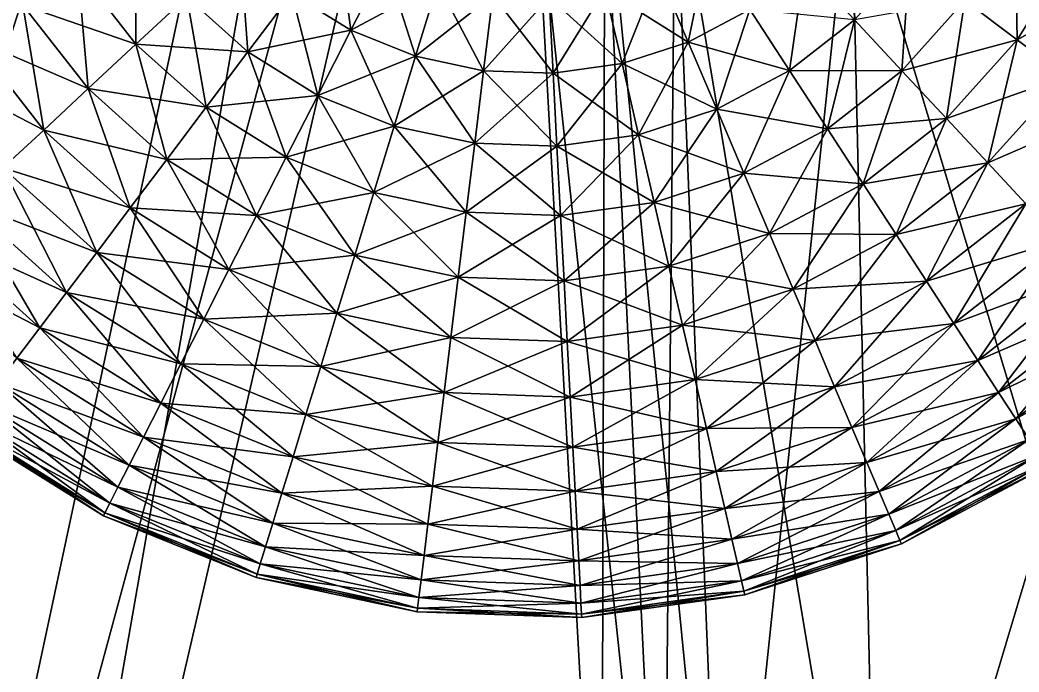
# Model space of a CAD drawing. Header units: metres. Extents: x -1.27 to 1.27, y -2.5 to 2.56.
# Drawn here: x 0.5373 to 0.8546, y 1.1831 to 1.3903 of the extents above; entities that cross this region are included whole.
import ezdxf

# ---------------------------------------------------------------- set-up
doc = ezdxf.new("R2010")
doc.units = ezdxf.units.M

msp = doc.modelspace()

# ---------------------------------------------------------------- linework, layer by layer
at = {"layer": 'Body'}
for points in [[(0.36002, 0.83984, 0.36002), (0.69082, 1.875, 0.29121), (0.46954, 0.83984, 0.19793)], [(0.36002, 0.83984, 0.36002), (0.52969, 1.875, 0.52969), (0.69082, 1.875, 0.29121)], [(0.46954, 0.83984, -0.19793), (0.69082, 1.875, -0.29121), (0.52969, 1.875, -0.52969)], [(0.50977, 0.83984, 0), (0.69082, 1.875, -0.29121), (0.46954, 0.83984, -0.19793)], [(0.46954, 0.83984, 0.19793), (0.75, 1.875, 0), (0.50977, 0.83984, 0)], [(0.46954, 0.83984, 0.19793), (0.69082, 1.875, 0.29121), (0.75, 1.875, 0)], [(0.50977, 0.83984, 0), (0.75, 1.875, 0), (0.69082, 1.875, -0.29121)]]:
    msp.add_3dface(points, dxfattribs=at)
at = {"layer": 'Side arm thing 1'}
for points in [[(0.72197, 1.0583, 0), (0.70075, 1.44277, 0), (0.72309, 1.44238, 0.14308)], [(0.74152, 1.05796, -0.12899), (0.70075, 1.44277, 0), (0.72197, 1.0583, 0)], [(0.74152, 1.05796, -0.12899), (0.72309, 1.44238, -0.14308), (0.70075, 1.44277, 0)], [(0.72197, 1.0583, 0), (0.72309, 1.44238, 0.14308), (0.74152, 1.05796, 0.12899)], [(0.74152, 1.05796, 0.12899), (0.72309, 1.44238, 0.14308), (0.74543, 1.44199, 0.24883)], [(0.76107, 1.05762, -0.22434), (0.72309, 1.44238, -0.14308), (0.74152, 1.05796, -0.12899)], [(0.76107, 1.05762, -0.22434), (0.74543, 1.44199, -0.24883), (0.72309, 1.44238, -0.14308)], [(0.74152, 1.05796, 0.12899), (0.74543, 1.44199, 0.24883), (0.76107, 1.05762, 0.22434)], [(0.76107, 1.05762, 0.22434), (0.74543, 1.44199, 0.24883), (0.80128, 1.44101, 0.34392)], [(0.80994, 1.05677, -0.31006), (0.74543, 1.44199, -0.24883), (0.76107, 1.05762, -0.22434)], [(0.80994, 1.05677, -0.31006), (0.80128, 1.44101, -0.34392), (0.74543, 1.44199, -0.24883)], [(0.76107, 1.05762, 0.22434), (0.80128, 1.44101, 0.34392), (0.80994, 1.05677, 0.31006)], [(0.80994, 1.05677, 0.31006), (0.80128, 1.44101, 0.34392), (0.92415, 1.43887, 0.455)], [(0.91745, 1.05489, -0.41021), (0.80128, 1.44101, -0.34392), (0.80994, 1.05677, -0.31006)], [(0.91745, 1.05489, -0.41021), (0.92415, 1.43887, -0.455), (0.80128, 1.44101, -0.34392)], [(0.80994, 1.05677, 0.31006), (0.92415, 1.43887, 0.455), (0.91745, 1.05489, 0.41021)]]:
    msp.add_3dface(points, dxfattribs=at)
at = {"layer": 'Socket thing 1'}
for points in [[(0.52209, 1.38446, -0.21213), (0.53827, 1.39497, -0.22981), (0.52249, 1.42465, -0.22981)], [(0.80126, 1.4237, 0.27189), (0.8023, 1.3903, 0.25981), (0.78647, 1.40727, 0.27189)], [(0.80126, 1.4237, 0.27189), (0.8198, 1.40973, 0.25981), (0.8023, 1.3903, 0.25981)], [(0.85332, 1.42188, 0.24575), (0.85401, 1.38395, 0.22981), (0.83742, 1.39644, 0.24575)], [(0.85332, 1.42188, 0.24575), (0.87182, 1.41245, 0.22981), (0.85401, 1.38395, 0.22981)], [(0.57415, 1.38265, -0.24575), (0.5742, 1.4183, -0.25981), (0.55569, 1.40628, -0.24575)], [(0.57415, 1.38265, -0.24575), (0.5903, 1.3977, -0.25981), (0.5742, 1.4183, -0.25981)], [(0.53827, 1.39497, 0.22981), (0.52209, 1.38446, 0.21213), (0.50473, 1.41711, 0.21213)], [(0.64244, 1.38703, -0.27189), (0.63825, 1.41806, -0.28191), (0.6237, 1.39874, -0.27189)], [(0.64244, 1.38703, -0.27189), (0.65342, 1.40858, -0.28191), (0.63825, 1.41806, -0.28191)], [(0.60973, 1.3802, -0.25981), (0.60728, 1.41353, -0.27189), (0.5903, 1.3977, -0.25981)], [(0.60973, 1.3802, -0.25981), (0.6237, 1.39874, -0.27189), (0.60728, 1.41353, -0.27189)], [(0.75588, 1.41395, 0.28191), (0.74954, 1.38329, 0.27189), (0.74009, 1.40555, 0.28191)], [(0.75588, 1.41395, 0.28191), (0.76905, 1.39367, 0.27189), (0.74954, 1.38329, 0.27189)], [(0.87182, 1.41245, -0.22981), (0.83742, 1.39644, -0.24575), (0.85401, 1.38395, -0.22981)], [(0.87182, 1.41245, 0.22981), (0.86942, 1.37234, 0.21213), (0.85401, 1.38395, 0.22981)], [(0.88901, 1.40369, -0.21213), (0.87182, 1.41245, -0.22981), (0.85401, 1.38395, -0.22981)], [(0.8198, 1.40973, 0.25981), (0.81735, 1.37415, 0.24575), (0.8023, 1.3903, 0.25981)], [(0.8198, 1.40973, 0.25981), (0.83742, 1.39644, 0.24575), (0.81735, 1.37415, 0.24575)], [(0.57415, 1.38265, 0.24575), (0.53827, 1.39497, 0.22981), (0.55569, 1.40628, 0.24575)], [(0.55897, 1.36849, -0.22981), (0.55569, 1.40628, -0.24575), (0.53827, 1.39497, -0.22981)], [(0.5903, 1.3977, 0.25981), (0.57415, 1.38265, 0.24575), (0.55569, 1.40628, 0.24575)], [(0.55897, 1.36849, -0.22981), (0.57415, 1.38265, -0.24575), (0.55569, 1.40628, -0.24575)], [(0.65342, 1.40858, 0.28191), (0.64244, 1.38703, 0.27189), (0.6237, 1.39874, 0.27189)], [(0.67, 1.40188, 0.28191), (0.64244, 1.38703, 0.27189), (0.65342, 1.40858, 0.28191)], [(0.66293, 1.37875, -0.27189), (0.65342, 1.40858, -0.28191), (0.64244, 1.38703, -0.27189)], [(0.66293, 1.37875, -0.27189), (0.67, 1.40188, -0.28191), (0.65342, 1.40858, -0.28191)], [(0.74009, 1.40555, 0.28191), (0.72852, 1.37646, 0.27189), (0.72308, 1.40002, 0.28191)], [(0.74954, 1.38329, -0.27189), (0.74009, 1.40555, -0.28191), (0.72308, 1.40002, -0.28191)], [(0.74009, 1.40555, 0.28191), (0.74954, 1.38329, 0.27189), (0.72852, 1.37646, 0.27189)], [(0.76905, 1.39367, -0.27189), (0.74009, 1.40555, -0.28191), (0.74954, 1.38329, -0.27189)], [(0.78647, 1.40727, 0.27189), (0.7817, 1.3742, 0.25981), (0.76905, 1.39367, 0.27189)], [(0.78647, 1.40727, 0.27189), (0.8023, 1.3903, 0.25981), (0.7817, 1.3742, 0.25981)], [(0.88901, 1.40369, -0.21213), (0.85401, 1.38395, -0.22981), (0.86942, 1.37234, -0.21213)], [(0.67, 1.40188, 0.28191), (0.66293, 1.37875, 0.27189), (0.64244, 1.38703, 0.27189)], [(0.6875, 1.39816, 0.28191), (0.66293, 1.37875, 0.27189), (0.67, 1.40188, 0.28191)], [(0.68455, 1.37416, -0.27189), (0.67, 1.40188, -0.28191), (0.66293, 1.37875, -0.27189)], [(0.68455, 1.37416, -0.27189), (0.6875, 1.39816, -0.28191), (0.67, 1.40188, -0.28191)], [(0.72308, 1.40002, 0.28191), (0.70664, 1.37339, 0.27189), (0.70537, 1.39753, 0.28191)], [(0.72852, 1.37646, -0.27189), (0.72308, 1.40002, -0.28191), (0.70537, 1.39753, -0.28191)], [(0.72308, 1.40002, 0.28191), (0.72852, 1.37646, 0.27189), (0.70664, 1.37339, 0.27189)], [(0.74954, 1.38329, -0.27189), (0.72308, 1.40002, -0.28191), (0.72852, 1.37646, -0.27189)], [(0.60973, 1.3802, 0.25981), (0.57415, 1.38265, 0.24575), (0.5903, 1.3977, 0.25981)], [(0.59644, 1.36258, -0.24575), (0.5903, 1.3977, -0.25981), (0.57415, 1.38265, -0.24575)], [(0.6237, 1.39874, 0.27189), (0.60973, 1.3802, 0.25981), (0.5903, 1.3977, 0.25981)], [(0.59644, 1.36258, -0.24575), (0.60973, 1.3802, -0.25981), (0.5903, 1.3977, -0.25981)], [(0.64244, 1.38703, 0.27189), (0.60973, 1.3802, 0.25981), (0.6237, 1.39874, 0.27189)], [(0.6319, 1.36635, -0.25981), (0.6237, 1.39874, -0.27189), (0.60973, 1.3802, -0.25981)], [(0.6319, 1.36635, -0.25981), (0.64244, 1.38703, -0.27189), (0.6237, 1.39874, -0.27189)], [(0.6875, 1.39816, 0.28191), (0.68455, 1.37416, 0.27189), (0.66293, 1.37875, 0.27189)], [(0.70537, 1.39753, 0.28191), (0.68455, 1.37416, 0.27189), (0.6875, 1.39816, 0.28191)], [(0.70664, 1.37339, -0.27189), (0.6875, 1.39816, -0.28191), (0.68455, 1.37416, -0.27189)], [(0.70537, 1.39753, 0.28191), (0.70664, 1.37339, 0.27189), (0.68455, 1.37416, 0.27189)], [(0.70664, 1.37339, -0.27189), (0.70537, 1.39753, -0.28191), (0.6875, 1.39816, -0.28191)], [(0.72852, 1.37646, -0.27189), (0.70537, 1.39753, -0.28191), (0.70664, 1.37339, -0.27189)], [(0.83742, 1.39644, -0.24575), (0.8023, 1.3903, -0.25981), (0.81735, 1.37415, -0.24575)], [(0.83742, 1.39644, 0.24575), (0.83151, 1.35897, 0.22981), (0.81735, 1.37415, 0.24575)], [(0.85401, 1.38395, -0.22981), (0.83742, 1.39644, -0.24575), (0.81735, 1.37415, -0.24575)], [(0.83742, 1.39644, 0.24575), (0.85401, 1.38395, 0.22981), (0.83151, 1.35897, 0.22981)], [(0.55897, 1.36849, 0.22981), (0.52209, 1.38446, 0.21213), (0.53827, 1.39497, 0.22981)], [(0.54486, 1.35533, -0.21213), (0.53827, 1.39497, -0.22981), (0.52209, 1.38446, -0.21213)], [(0.57415, 1.38265, 0.24575), (0.55897, 1.36849, 0.22981), (0.53827, 1.39497, 0.22981)], [(0.54486, 1.35533, -0.21213), (0.55897, 1.36849, -0.22981), (0.53827, 1.39497, -0.22981)], [(0.76905, 1.39367, 0.27189), (0.75861, 1.36192, 0.25981), (0.74954, 1.38329, 0.27189)], [(0.7817, 1.3742, -0.25981), (0.76905, 1.39367, -0.27189), (0.74954, 1.38329, -0.27189)], [(0.76905, 1.39367, 0.27189), (0.7817, 1.3742, 0.25981), (0.75861, 1.36192, 0.25981)], [(0.8023, 1.3903, -0.25981), (0.76905, 1.39367, -0.27189), (0.7817, 1.3742, -0.25981)], [(0.8023, 1.3903, 0.25981), (0.79372, 1.35569, 0.24575), (0.7817, 1.3742, 0.25981)], [(0.81735, 1.37415, -0.24575), (0.8023, 1.3903, -0.25981), (0.7817, 1.3742, -0.25981)], [(0.8023, 1.3903, 0.25981), (0.81735, 1.37415, 0.24575), (0.79372, 1.35569, 0.24575)], [(0.64244, 1.38703, 0.27189), (0.6319, 1.36635, 0.25981), (0.60973, 1.3802, 0.25981)], [(0.66293, 1.37875, 0.27189), (0.6319, 1.36635, 0.25981), (0.64244, 1.38703, 0.27189)], [(0.65614, 1.35655, -0.25981), (0.64244, 1.38703, -0.27189), (0.6319, 1.36635, -0.25981)], [(0.65614, 1.35655, -0.25981), (0.66293, 1.37875, -0.27189), (0.64244, 1.38703, -0.27189)], [(0.54486, 1.35533, 0.21213), (0.50726, 1.37483, 0.19284), (0.52209, 1.38446, 0.21213)], [(0.55897, 1.36849, 0.22981), (0.54486, 1.35533, 0.21213), (0.52209, 1.38446, 0.21213)], [(0.53193, 1.34327, -0.19284), (0.54486, 1.35533, -0.21213), (0.52209, 1.38446, -0.21213)], [(0.74954, 1.38329, 0.27189), (0.73374, 1.35384, 0.25981), (0.72852, 1.37646, 0.27189)], [(0.75861, 1.36192, -0.25981), (0.74954, 1.38329, -0.27189), (0.72852, 1.37646, -0.27189)], [(0.74954, 1.38329, 0.27189), (0.75861, 1.36192, 0.25981), (0.73374, 1.35384, 0.25981)], [(0.7817, 1.3742, -0.25981), (0.74954, 1.38329, -0.27189), (0.75861, 1.36192, -0.25981)], [(0.85401, 1.38395, -0.22981), (0.81735, 1.37415, -0.24575), (0.83151, 1.35897, -0.22981)], [(0.85401, 1.38395, 0.22981), (0.84467, 1.34486, 0.21213), (0.83151, 1.35897, 0.22981)], [(0.86942, 1.37234, -0.21213), (0.85401, 1.38395, -0.22981), (0.83151, 1.35897, -0.22981)], [(0.85401, 1.38395, 0.22981), (0.86942, 1.37234, 0.21213), (0.84467, 1.34486, 0.21213)], [(0.59644, 1.36258, 0.24575), (0.55897, 1.36849, 0.22981), (0.57415, 1.38265, 0.24575)], [(0.58395, 1.34599, -0.22981), (0.57415, 1.38265, -0.24575), (0.55897, 1.36849, -0.22981)], [(0.60973, 1.3802, 0.25981), (0.59644, 1.36258, 0.24575), (0.57415, 1.38265, 0.24575)], [(0.58395, 1.34599, -0.22981), (0.59644, 1.36258, -0.24575), (0.57415, 1.38265, -0.24575)], [(0.6319, 1.36635, 0.25981), (0.59644, 1.36258, 0.24575), (0.60973, 1.3802, 0.25981)], [(0.62188, 1.34668, -0.24575), (0.60973, 1.3802, -0.25981), (0.59644, 1.36258, -0.24575)], [(0.62188, 1.34668, -0.24575), (0.6319, 1.36635, -0.25981), (0.60973, 1.3802, -0.25981)], [(0.66293, 1.37875, 0.27189), (0.65614, 1.35655, 0.25981), (0.6319, 1.36635, 0.25981)], [(0.68455, 1.37416, 0.27189), (0.65614, 1.35655, 0.25981), (0.66293, 1.37875, 0.27189)], [(0.68172, 1.35112, -0.25981), (0.66293, 1.37875, -0.27189), (0.65614, 1.35655, -0.25981)], [(0.68172, 1.35112, -0.25981), (0.68455, 1.37416, -0.27189), (0.66293, 1.37875, -0.27189)], [(0.54486, 1.35533, 0.21213), (0.53193, 1.34327, 0.19284), (0.50726, 1.37483, 0.19284)], [(0.68455, 1.37416, 0.27189), (0.68172, 1.35112, 0.25981), (0.65614, 1.35655, 0.25981)], [(0.70664, 1.37339, 0.27189), (0.68172, 1.35112, 0.25981), (0.68455, 1.37416, 0.27189)], [(0.70785, 1.35021, -0.25981), (0.68455, 1.37416, -0.27189), (0.68172, 1.35112, -0.25981)], [(0.70785, 1.35021, -0.25981), (0.70664, 1.37339, -0.27189), (0.68455, 1.37416, -0.27189)], [(0.72852, 1.37646, 0.27189), (0.70785, 1.35021, 0.25981), (0.70664, 1.37339, 0.27189)], [(0.73374, 1.35384, -0.25981), (0.72852, 1.37646, -0.27189), (0.70664, 1.37339, -0.27189)], [(0.72852, 1.37646, 0.27189), (0.73374, 1.35384, 0.25981), (0.70785, 1.35021, 0.25981)], [(0.75861, 1.36192, -0.25981), (0.72852, 1.37646, -0.27189), (0.73374, 1.35384, -0.25981)], [(0.7817, 1.3742, 0.25981), (0.76723, 1.34161, 0.24575), (0.75861, 1.36192, 0.25981)], [(0.79372, 1.35569, -0.24575), (0.7817, 1.3742, -0.25981), (0.75861, 1.36192, -0.25981)], [(0.7817, 1.3742, 0.25981), (0.79372, 1.35569, 0.24575), (0.76723, 1.34161, 0.24575)], [(0.81735, 1.37415, -0.24575), (0.7817, 1.3742, -0.25981), (0.79372, 1.35569, -0.24575)], [(0.81735, 1.37415, 0.24575), (0.80503, 1.33827, 0.22981), (0.79372, 1.35569, 0.24575)], [(0.83151, 1.35897, -0.22981), (0.81735, 1.37415, -0.24575), (0.79372, 1.35569, -0.24575)], [(0.81735, 1.37415, 0.24575), (0.83151, 1.35897, 0.22981), (0.80503, 1.33827, 0.22981)], [(0.70664, 1.37339, 0.27189), (0.70785, 1.35021, 0.25981), (0.68172, 1.35112, 0.25981)], [(0.73374, 1.35384, -0.25981), (0.70664, 1.37339, -0.27189), (0.70785, 1.35021, -0.25981)], [(0.86942, 1.37234, -0.21213), (0.83151, 1.35897, -0.22981), (0.84467, 1.34486, -0.21213)], [(0.86942, 1.37234, 0.21213), (0.85673, 1.33193, 0.19284), (0.84467, 1.34486, 0.21213)], [(0.88354, 1.3617, -0.19284), (0.86942, 1.37234, -0.21213), (0.84467, 1.34486, -0.21213)], [(0.58395, 1.34599, 0.22981), (0.54486, 1.35533, 0.21213), (0.55897, 1.36849, 0.22981)], [(0.57234, 1.33058, -0.21213), (0.55897, 1.36849, -0.22981), (0.54486, 1.35533, -0.21213)], [(0.59644, 1.36258, 0.24575), (0.58395, 1.34599, 0.22981), (0.55897, 1.36849, 0.22981)], [(0.57234, 1.33058, -0.21213), (0.58395, 1.34599, -0.22981), (0.55897, 1.36849, -0.22981)], [(0.6319, 1.36635, 0.25981), (0.62188, 1.34668, 0.24575), (0.59644, 1.36258, 0.24575)], [(0.65614, 1.35655, 0.25981), (0.62188, 1.34668, 0.24575), (0.6319, 1.36635, 0.25981)], [(0.64969, 1.33545, -0.24575), (0.6319, 1.36635, -0.25981), (0.62188, 1.34668, -0.24575)], [(0.64969, 1.33545, -0.24575), (0.65614, 1.35655, -0.25981), (0.6319, 1.36635, -0.25981)], [(0.62188, 1.34668, 0.24575), (0.58395, 1.34599, 0.22981), (0.59644, 1.36258, 0.24575)], [(0.61245, 1.32818, -0.22981), (0.59644, 1.36258, -0.24575), (0.58395, 1.34599, -0.22981)], [(0.61245, 1.32818, -0.22981), (0.62188, 1.34668, -0.24575), (0.59644, 1.36258, -0.24575)], [(0.75861, 1.36192, 0.25981), (0.73871, 1.33234, 0.24575), (0.73374, 1.35384, 0.25981)], [(0.76723, 1.34161, -0.24575), (0.75861, 1.36192, -0.25981), (0.73374, 1.35384, -0.25981)], [(0.75861, 1.36192, 0.25981), (0.76723, 1.34161, 0.24575), (0.73871, 1.33234, 0.24575)], [(0.79372, 1.35569, -0.24575), (0.75861, 1.36192, -0.25981), (0.76723, 1.34161, -0.24575)], [(0.88354, 1.3617, -0.19284), (0.84467, 1.34486, -0.21213), (0.85673, 1.33193, -0.19284)], [(0.83151, 1.35897, -0.22981), (0.79372, 1.35569, -0.24575), (0.80503, 1.33827, -0.22981)], [(0.83151, 1.35897, 0.22981), (0.81554, 1.32209, 0.21213), (0.80503, 1.33827, 0.22981)], [(0.84467, 1.34486, -0.21213), (0.83151, 1.35897, -0.22981), (0.80503, 1.33827, -0.22981)], [(0.83151, 1.35897, 0.22981), (0.84467, 1.34486, 0.21213), (0.81554, 1.32209, 0.21213)], [(0.57234, 1.33058, 0.21213), (0.53193, 1.34327, 0.19284), (0.54486, 1.35533, 0.21213)], [(0.56169, 1.31646, -0.19284), (0.54486, 1.35533, -0.21213), (0.53193, 1.34327, -0.19284)], [(0.58395, 1.34599, 0.22981), (0.57234, 1.33058, 0.21213), (0.54486, 1.35533, 0.21213)], [(0.56169, 1.31646, -0.19284), (0.57234, 1.33058, -0.21213), (0.54486, 1.35533, -0.21213)], [(0.65614, 1.35655, 0.25981), (0.64969, 1.33545, 0.24575), (0.62188, 1.34668, 0.24575)], [(0.68172, 1.35112, 0.25981), (0.64969, 1.33545, 0.24575), (0.65614, 1.35655, 0.25981)], [(0.67903, 1.32921, -0.24575), (0.65614, 1.35655, -0.25981), (0.64969, 1.33545, -0.24575)], [(0.67903, 1.32921, -0.24575), (0.68172, 1.35112, -0.25981), (0.65614, 1.35655, -0.25981)], [(0.79372, 1.35569, 0.24575), (0.77535, 1.32249, 0.22981), (0.76723, 1.34161, 0.24575)], [(0.80503, 1.33827, -0.22981), (0.79372, 1.35569, -0.24575), (0.76723, 1.34161, -0.24575)], [(0.79372, 1.35569, 0.24575), (0.80503, 1.33827, 0.22981), (0.77535, 1.32249, 0.22981)], [(0.73374, 1.35384, 0.25981), (0.70901, 1.32816, 0.24575), (0.70785, 1.35021, 0.25981)], [(0.73871, 1.33234, -0.24575), (0.73374, 1.35384, -0.25981), (0.70785, 1.35021, -0.25981)], [(0.73374, 1.35384, 0.25981), (0.73871, 1.33234, 0.24575), (0.70901, 1.32816, 0.24575)], [(0.76723, 1.34161, -0.24575), (0.73374, 1.35384, -0.25981), (0.73871, 1.33234, -0.24575)], [(0.68172, 1.35112, 0.25981), (0.67903, 1.32921, 0.24575), (0.64969, 1.33545, 0.24575)], [(0.70785, 1.35021, 0.25981), (0.67903, 1.32921, 0.24575), (0.68172, 1.35112, 0.25981)], [(0.70901, 1.32816, -0.24575), (0.68172, 1.35112, -0.25981), (0.67903, 1.32921, -0.24575)], [(0.70785, 1.35021, 0.25981), (0.70901, 1.32816, 0.24575), (0.67903, 1.32921, 0.24575)], [(0.70901, 1.32816, -0.24575), (0.70785, 1.35021, -0.25981), (0.68172, 1.35112, -0.25981)], [(0.73871, 1.33234, -0.24575), (0.70785, 1.35021, -0.25981), (0.70901, 1.32816, -0.24575)], [(0.61245, 1.32818, 0.22981), (0.57234, 1.33058, 0.21213), (0.58395, 1.34599, 0.22981)], [(0.60369, 1.31099, -0.21213), (0.58395, 1.34599, -0.22981), (0.57234, 1.33058, -0.21213)], [(0.62188, 1.34668, 0.24575), (0.61245, 1.32818, 0.22981), (0.58395, 1.34599, 0.22981)], [(0.60369, 1.31099, -0.21213), (0.61245, 1.32818, -0.22981), (0.58395, 1.34599, -0.22981)], [(0.64969, 1.33545, 0.24575), (0.61245, 1.32818, 0.22981), (0.62188, 1.34668, 0.24575)], [(0.64362, 1.31559, -0.22981), (0.62188, 1.34668, -0.24575), (0.61245, 1.32818, -0.22981)], [(0.64362, 1.31559, -0.22981), (0.64969, 1.33545, -0.24575), (0.62188, 1.34668, -0.24575)], [(0.56169, 1.31646, 0.19284), (0.52027, 1.3324, 0.17207), (0.53193, 1.34327, 0.19284)], [(0.55211, 1.30374, -0.17207), (0.53193, 1.34327, -0.19284), (0.52027, 1.3324, -0.17207)], [(0.57234, 1.33058, 0.21213), (0.56169, 1.31646, 0.19284), (0.53193, 1.34327, 0.19284)], [(0.55211, 1.30374, -0.17207), (0.56169, 1.31646, -0.19284), (0.53193, 1.34327, -0.19284)], [(0.84467, 1.34486, -0.21213), (0.80503, 1.33827, -0.22981), (0.81554, 1.32209, -0.21213)], [(0.84467, 1.34486, 0.21213), (0.82517, 1.30726, 0.19284), (0.81554, 1.32209, 0.21213)], [(0.85673, 1.33193, -0.19284), (0.84467, 1.34486, -0.21213), (0.81554, 1.32209, -0.21213)], [(0.84467, 1.34486, 0.21213), (0.85673, 1.33193, 0.19284), (0.82517, 1.30726, 0.19284)], [(0.76723, 1.34161, 0.24575), (0.74338, 1.31211, 0.22981), (0.73871, 1.33234, 0.24575)], [(0.77535, 1.32249, -0.22981), (0.76723, 1.34161, -0.24575), (0.73871, 1.33234, -0.24575)], [(0.76723, 1.34161, 0.24575), (0.77535, 1.32249, 0.22981), (0.74338, 1.31211, 0.22981)], [(0.80503, 1.33827, -0.22981), (0.76723, 1.34161, -0.24575), (0.77535, 1.32249, -0.22981)], [(0.80503, 1.33827, 0.22981), (0.78289, 1.30473, 0.21213), (0.77535, 1.32249, 0.22981)], [(0.81554, 1.32209, -0.21213), (0.80503, 1.33827, -0.22981), (0.77535, 1.32249, -0.22981)], [(0.80503, 1.33827, 0.22981), (0.81554, 1.32209, 0.21213), (0.78289, 1.30473, 0.21213)], [(0.64969, 1.33545, 0.24575), (0.64362, 1.31559, 0.22981), (0.61245, 1.32818, 0.22981)], [(0.67903, 1.32921, 0.24575), (0.64362, 1.31559, 0.22981), (0.64969, 1.33545, 0.24575)], [(0.6765, 1.3086, -0.22981), (0.64969, 1.33545, -0.24575), (0.64362, 1.31559, -0.22981)], [(0.6765, 1.3086, -0.22981), (0.67903, 1.32921, -0.24575), (0.64969, 1.33545, -0.24575)], [(0.55211, 1.30374, 0.17207), (0.50999, 1.32281, 0.15), (0.52027, 1.3324, 0.17207)], [(0.54364, 1.29251, -0.15), (0.52027, 1.3324, -0.17207), (0.50999, 1.32281, -0.15)], [(0.56169, 1.31646, 0.19284), (0.55211, 1.30374, 0.17207), (0.52027, 1.3324, 0.17207)], [(0.54364, 1.29251, -0.15), (0.55211, 1.30374, -0.17207), (0.52027, 1.3324, -0.17207)], [(0.60369, 1.31099, 0.21213), (0.56169, 1.31646, 0.19284), (0.57234, 1.33058, 0.21213)], [(0.59567, 1.29523, -0.19284), (0.57234, 1.33058, -0.21213), (0.56169, 1.31646, -0.19284)], [(0.61245, 1.32818, 0.22981), (0.60369, 1.31099, 0.21213), (0.57234, 1.33058, 0.21213)], [(0.59567, 1.29523, -0.19284), (0.60369, 1.31099, -0.21213), (0.57234, 1.33058, -0.21213)], [(0.73871, 1.33234, 0.24575), (0.71009, 1.30743, 0.22981), (0.70901, 1.32816, 0.24575)], [(0.74338, 1.31211, -0.22981), (0.73871, 1.33234, -0.24575), (0.70901, 1.32816, -0.24575)], [(0.73871, 1.33234, 0.24575), (0.74338, 1.31211, 0.22981), (0.71009, 1.30743, 0.22981)], [(0.77535, 1.32249, -0.22981), (0.73871, 1.33234, -0.24575), (0.74338, 1.31211, -0.22981)], [(0.85673, 1.33193, -0.19284), (0.81554, 1.32209, -0.21213), (0.82517, 1.30726, -0.19284)], [(0.85673, 1.33193, 0.19284), (0.83384, 1.2939, 0.17207), (0.82517, 1.30726, 0.19284)], [(0.8676, 1.32027, -0.17207), (0.85673, 1.33193, -0.19284), (0.82517, 1.30726, -0.19284)], [(0.85673, 1.33193, 0.19284), (0.8676, 1.32027, 0.17207), (0.83384, 1.2939, 0.17207)], [(0.64362, 1.31559, 0.22981), (0.60369, 1.31099, 0.21213), (0.61245, 1.32818, 0.22981)], [(0.63798, 1.29714, -0.21213), (0.61245, 1.32818, -0.22981), (0.60369, 1.31099, -0.21213)], [(0.63798, 1.29714, -0.21213), (0.64362, 1.31559, -0.22981), (0.61245, 1.32818, -0.22981)], [(0.67903, 1.32921, 0.24575), (0.6765, 1.3086, 0.22981), (0.64362, 1.31559, 0.22981)], [(0.70901, 1.32816, 0.24575), (0.6765, 1.3086, 0.22981), (0.67903, 1.32921, 0.24575)], [(0.71009, 1.30743, -0.22981), (0.67903, 1.32921, -0.24575), (0.6765, 1.3086, -0.22981)], [(0.70901, 1.32816, 0.24575), (0.71009, 1.30743, 0.22981), (0.6765, 1.3086, 0.22981)], [(0.71009, 1.30743, -0.22981), (0.70901, 1.32816, -0.24575), (0.67903, 1.32921, -0.24575)], [(0.74338, 1.31211, -0.22981), (0.70901, 1.32816, -0.24575), (0.71009, 1.30743, -0.22981)], [(0.54364, 1.29251, 0.15), (0.50115, 1.31457, 0.12679), (0.50999, 1.32281, 0.15)], [(0.55211, 1.30374, 0.17207), (0.54364, 1.29251, 0.15), (0.50999, 1.32281, 0.15)], [(0.53637, 1.28286, -0.12679), (0.54364, 1.29251, -0.15), (0.50999, 1.32281, -0.15)], [(0.77535, 1.32249, 0.22981), (0.74772, 1.2933, 0.21213), (0.74338, 1.31211, 0.22981)], [(0.78289, 1.30473, -0.21213), (0.77535, 1.32249, -0.22981), (0.74338, 1.31211, -0.22981)], [(0.77535, 1.32249, 0.22981), (0.78289, 1.30473, 0.21213), (0.74772, 1.2933, 0.21213)], [(0.81554, 1.32209, -0.21213), (0.77535, 1.32249, -0.22981), (0.78289, 1.30473, -0.21213)], [(0.81554, 1.32209, 0.21213), (0.7898, 1.28846, 0.19284), (0.78289, 1.30473, 0.21213)], [(0.82517, 1.30726, -0.19284), (0.81554, 1.32209, -0.21213), (0.78289, 1.30473, -0.21213)], [(0.81554, 1.32209, 0.21213), (0.82517, 1.30726, 0.19284), (0.7898, 1.28846, 0.19284)], [(0.8676, 1.32027, -0.17207), (0.82517, 1.30726, -0.19284), (0.83384, 1.2939, -0.17207)], [(0.8676, 1.32027, 0.17207), (0.8415, 1.28211, 0.15), (0.83384, 1.2939, 0.17207)], [(0.87719, 1.30999, -0.15), (0.8676, 1.32027, -0.17207), (0.83384, 1.2939, -0.17207)], [(0.8676, 1.32027, 0.17207), (0.87719, 1.30999, 0.15), (0.8415, 1.28211, 0.15)], [(0.54364, 1.29251, 0.15), (0.53637, 1.28286, 0.12679), (0.50115, 1.31457, 0.12679)], [(0.59567, 1.29523, 0.19284), (0.55211, 1.30374, 0.17207), (0.56169, 1.31646, 0.19284)], [(0.58843, 1.28104, -0.17207), (0.56169, 1.31646, -0.19284), (0.55211, 1.30374, -0.17207)], [(0.60369, 1.31099, 0.21213), (0.59567, 1.29523, 0.19284), (0.56169, 1.31646, 0.19284)], [(0.58843, 1.28104, -0.17207), (0.59567, 1.29523, -0.19284), (0.56169, 1.31646, -0.19284)], [(0.64362, 1.31559, 0.22981), (0.63798, 1.29714, 0.21213), (0.60369, 1.31099, 0.21213)], [(0.6765, 1.3086, 0.22981), (0.63798, 1.29714, 0.21213), (0.64362, 1.31559, 0.22981)], [(0.67415, 1.28945, -0.21213), (0.64362, 1.31559, -0.22981), (0.63798, 1.29714, -0.21213)], [(0.67415, 1.28945, -0.21213), (0.6765, 1.3086, -0.22981), (0.64362, 1.31559, -0.22981)], [(0.63798, 1.29714, 0.21213), (0.59567, 1.29523, 0.19284), (0.60369, 1.31099, 0.21213)], [(0.63281, 1.28023, -0.19284), (0.60369, 1.31099, -0.21213), (0.59567, 1.29523, -0.19284)], [(0.63281, 1.28023, -0.19284), (0.63798, 1.29714, -0.21213), (0.60369, 1.31099, -0.21213)], [(0.74338, 1.31211, 0.22981), (0.7111, 1.28816, 0.21213), (0.71009, 1.30743, 0.22981)], [(0.74772, 1.2933, -0.21213), (0.74338, 1.31211, -0.22981), (0.71009, 1.30743, -0.22981)], [(0.74338, 1.31211, 0.22981), (0.74772, 1.2933, 0.21213), (0.7111, 1.28816, 0.21213)], [(0.78289, 1.30473, -0.21213), (0.74338, 1.31211, -0.22981), (0.74772, 1.2933, -0.21213)], [(0.6765, 1.3086, 0.22981), (0.67415, 1.28945, 0.21213), (0.63798, 1.29714, 0.21213)], [(0.71009, 1.30743, 0.22981), (0.67415, 1.28945, 0.21213), (0.6765, 1.3086, 0.22981)], [(0.7111, 1.28816, -0.21213), (0.6765, 1.3086, -0.22981), (0.67415, 1.28945, -0.21213)], [(0.71009, 1.30743, 0.22981), (0.7111, 1.28816, 0.21213), (0.67415, 1.28945, 0.21213)], [(0.7111, 1.28816, -0.21213), (0.71009, 1.30743, -0.22981), (0.6765, 1.3086, -0.22981)], [(0.74772, 1.2933, -0.21213), (0.71009, 1.30743, -0.22981), (0.7111, 1.28816, -0.21213)], [(0.82517, 1.30726, -0.19284), (0.78289, 1.30473, -0.21213), (0.7898, 1.28846, -0.19284)], [(0.82517, 1.30726, 0.19284), (0.79602, 1.27379, 0.17207), (0.7898, 1.28846, 0.19284)], [(0.83384, 1.2939, -0.17207), (0.82517, 1.30726, -0.19284), (0.7898, 1.28846, -0.19284)], [(0.82517, 1.30726, 0.19284), (0.83384, 1.2939, 0.17207), (0.79602, 1.27379, 0.17207)], [(0.87719, 1.30999, -0.15), (0.83384, 1.2939, -0.17207), (0.8415, 1.28211, -0.15)], [(0.87719, 1.30999, 0.15), (0.84808, 1.27197, 0.12679), (0.8415, 1.28211, 0.15)], [(0.88543, 1.30115, -0.12679), (0.87719, 1.30999, -0.15), (0.8415, 1.28211, -0.15)], [(0.87719, 1.30999, 0.15), (0.88543, 1.30115, 0.12679), (0.84808, 1.27197, 0.12679)], [(0.78289, 1.30473, 0.21213), (0.7517, 1.27608, 0.19284), (0.74772, 1.2933, 0.21213)], [(0.7898, 1.28846, -0.19284), (0.78289, 1.30473, -0.21213), (0.74772, 1.2933, -0.21213)], [(0.78289, 1.30473, 0.21213), (0.7898, 1.28846, 0.19284), (0.7517, 1.27608, 0.19284)], [(0.58843, 1.28104, 0.17207), (0.54364, 1.29251, 0.15), (0.55211, 1.30374, 0.17207)], [(0.58205, 1.26851, -0.15), (0.55211, 1.30374, -0.17207), (0.54364, 1.29251, -0.15)], [(0.59567, 1.29523, 0.19284), (0.58843, 1.28104, 0.17207), (0.55211, 1.30374, 0.17207)], [(0.58205, 1.26851, -0.15), (0.58843, 1.28104, -0.17207), (0.55211, 1.30374, -0.17207)], [(0.88543, 1.30115, -0.12679), (0.8415, 1.28211, -0.15), (0.84808, 1.27197, -0.12679)], [(0.88543, 1.30115, 0.12679), (0.85354, 1.26357, 0.10261), (0.84808, 1.27197, 0.12679)], [(0.89226, 1.29383, -0.10261), (0.88543, 1.30115, -0.12679), (0.84808, 1.27197, -0.12679)], [(0.88543, 1.30115, 0.12679), (0.89226, 1.29383, 0.10261), (0.85354, 1.26357, 0.10261)], [(0.63281, 1.28023, 0.19284), (0.58843, 1.28104, 0.17207), (0.59567, 1.29523, 0.19284)], [(0.62815, 1.26499, -0.17207), (0.59567, 1.29523, -0.19284), (0.58843, 1.28104, -0.17207)], [(0.63798, 1.29714, 0.21213), (0.63281, 1.28023, 0.19284), (0.59567, 1.29523, 0.19284)], [(0.62815, 1.26499, -0.17207), (0.63281, 1.28023, -0.19284), (0.59567, 1.29523, -0.19284)], [(0.67415, 1.28945, 0.21213), (0.63281, 1.28023, 0.19284), (0.63798, 1.29714, 0.21213)], [(0.67199, 1.2719, -0.19284), (0.63798, 1.29714, -0.21213), (0.63281, 1.28023, -0.19284)], [(0.67199, 1.2719, -0.19284), (0.67415, 1.28945, -0.21213), (0.63798, 1.29714, -0.21213)], [(0.58205, 1.26851, 0.15), (0.53637, 1.28286, 0.12679), (0.54364, 1.29251, 0.15)], [(0.57656, 1.25774, -0.12679), (0.54364, 1.29251, -0.15), (0.53637, 1.28286, -0.12679)], [(0.58843, 1.28104, 0.17207), (0.58205, 1.26851, 0.15), (0.54364, 1.29251, 0.15)], [(0.57656, 1.25774, -0.12679), (0.58205, 1.26851, -0.15), (0.54364, 1.29251, -0.15)], [(0.74772, 1.2933, 0.21213), (0.71203, 1.2705, 0.19284), (0.7111, 1.28816, 0.21213)], [(0.7517, 1.27608, -0.19284), (0.74772, 1.2933, -0.21213), (0.7111, 1.28816, -0.21213)], [(0.74772, 1.2933, 0.21213), (0.7517, 1.27608, 0.19284), (0.71203, 1.2705, 0.19284)], [(0.7898, 1.28846, -0.19284), (0.74772, 1.2933, -0.21213), (0.7517, 1.27608, -0.19284)], [(0.83384, 1.2939, -0.17207), (0.7898, 1.28846, -0.19284), (0.79602, 1.27379, -0.17207)], [(0.83384, 1.2939, 0.17207), (0.80151, 1.26085, 0.15), (0.79602, 1.27379, 0.17207)], [(0.8415, 1.28211, -0.15), (0.83384, 1.2939, -0.17207), (0.79602, 1.27379, -0.17207)], [(0.83384, 1.2939, 0.17207), (0.8415, 1.28211, 0.15), (0.80151, 1.26085, 0.15)], [(0.89226, 1.29383, -0.10261), (0.84808, 1.27197, -0.12679), (0.85354, 1.26357, -0.10261)], [(0.89226, 1.29383, 0.10261), (0.85782, 1.25697, 0.07765), (0.85354, 1.26357, 0.10261)], [(0.89763, 1.28807, -0.07765), (0.89226, 1.29383, -0.10261), (0.85354, 1.26357, -0.10261)], [(0.67415, 1.28945, 0.21213), (0.67199, 1.2719, 0.19284), (0.63281, 1.28023, 0.19284)], [(0.7111, 1.28816, 0.21213), (0.67199, 1.2719, 0.19284), (0.67415, 1.28945, 0.21213)], [(0.71203, 1.2705, -0.19284), (0.67415, 1.28945, -0.21213), (0.67199, 1.2719, -0.19284)], [(0.7111, 1.28816, 0.21213), (0.71203, 1.2705, 0.19284), (0.67199, 1.2719, 0.19284)], [(0.71203, 1.2705, -0.19284), (0.7111, 1.28816, -0.21213), (0.67415, 1.28945, -0.21213)], [(0.7517, 1.27608, -0.19284), (0.7111, 1.28816, -0.21213), (0.71203, 1.2705, -0.19284)], [(0.7898, 1.28846, 0.19284), (0.75528, 1.26055, 0.17207), (0.7517, 1.27608, 0.19284)], [(0.79602, 1.27379, -0.17207), (0.7898, 1.28846, -0.19284), (0.7517, 1.27608, -0.19284)], [(0.7898, 1.28846, 0.19284), (0.79602, 1.27379, 0.17207), (0.75528, 1.26055, 0.17207)], [(0.89763, 1.28807, -0.07765), (0.85354, 1.26357, -0.10261), (0.85782, 1.25697, -0.07765)], [(0.57656, 1.25774, 0.12679), (0.53034, 1.27486, 0.10261), (0.53637, 1.28286, 0.12679)], [(0.57202, 1.24882, -0.10261), (0.53637, 1.28286, -0.12679), (0.53034, 1.27486, -0.10261)], [(0.58205, 1.26851, 0.15), (0.57656, 1.25774, 0.12679), (0.53637, 1.28286, 0.12679)], [(0.57202, 1.24882, -0.10261), (0.57656, 1.25774, -0.12679), (0.53637, 1.28286, -0.12679)], [(0.8415, 1.28211, -0.15), (0.79602, 1.27379, -0.17207), (0.80151, 1.26085, -0.15)], [(0.8415, 1.28211, 0.15), (0.80624, 1.24972, 0.12679), (0.80151, 1.26085, 0.15)], [(0.84808, 1.27197, -0.12679), (0.8415, 1.28211, -0.15), (0.80151, 1.26085, -0.15)], [(0.8415, 1.28211, 0.15), (0.84808, 1.27197, 0.12679), (0.80624, 1.24972, 0.12679)], [(0.62815, 1.26499, 0.17207), (0.58205, 1.26851, 0.15), (0.58843, 1.28104, 0.17207)], [(0.62404, 1.25154, -0.15), (0.58843, 1.28104, -0.17207), (0.58205, 1.26851, -0.15)], [(0.63281, 1.28023, 0.19284), (0.62815, 1.26499, 0.17207), (0.58843, 1.28104, 0.17207)], [(0.62404, 1.25154, -0.15), (0.62815, 1.26499, -0.17207), (0.58843, 1.28104, -0.17207)], [(0.67199, 1.2719, 0.19284), (0.62815, 1.26499, 0.17207), (0.63281, 1.28023, 0.19284)], [(0.67005, 1.25609, -0.17207), (0.63281, 1.28023, -0.19284), (0.62815, 1.26499, -0.17207)], [(0.67005, 1.25609, -0.17207), (0.67199, 1.2719, -0.19284), (0.63281, 1.28023, -0.19284)], [(0.7517, 1.27608, 0.19284), (0.71286, 1.25459, 0.17207), (0.71203, 1.2705, 0.19284)], [(0.75528, 1.26055, -0.17207), (0.7517, 1.27608, -0.19284), (0.71203, 1.2705, -0.19284)], [(0.7517, 1.27608, 0.19284), (0.75528, 1.26055, 0.17207), (0.71286, 1.25459, 0.17207)], [(0.79602, 1.27379, -0.17207), (0.7517, 1.27608, -0.19284), (0.75528, 1.26055, -0.17207)], [(0.57202, 1.24882, 0.10261), (0.52561, 1.26857, 0.07765), (0.53034, 1.27486, 0.10261)], [(0.56844, 1.24181, -0.07765), (0.53034, 1.27486, -0.10261), (0.52561, 1.26857, -0.07765)], [(0.57656, 1.25774, 0.12679), (0.57202, 1.24882, 0.10261), (0.53034, 1.27486, 0.10261)], [(0.56844, 1.24181, -0.07765), (0.57202, 1.24882, -0.10261), (0.53034, 1.27486, -0.10261)], [(0.79602, 1.27379, 0.17207), (0.75844, 1.24685, 0.15), (0.75528, 1.26055, 0.17207)], [(0.80151, 1.26085, -0.15), (0.79602, 1.27379, -0.17207), (0.75528, 1.26055, -0.17207)], [(0.79602, 1.27379, 0.17207), (0.80151, 1.26085, 0.15), (0.75844, 1.24685, 0.15)], [(0.67199, 1.2719, 0.19284), (0.67005, 1.25609, 0.17207), (0.62815, 1.26499, 0.17207)], [(0.71203, 1.2705, 0.19284), (0.67005, 1.25609, 0.17207), (0.67199, 1.2719, 0.19284)], [(0.71286, 1.25459, -0.17207), (0.67199, 1.2719, -0.19284), (0.67005, 1.25609, -0.17207)], [(0.71203, 1.2705, 0.19284), (0.71286, 1.25459, 0.17207), (0.67005, 1.25609, 0.17207)], [(0.71286, 1.25459, -0.17207), (0.71203, 1.2705, -0.19284), (0.67199, 1.2719, -0.19284)], [(0.75528, 1.26055, -0.17207), (0.71203, 1.2705, -0.19284), (0.71286, 1.25459, -0.17207)], [(0.84808, 1.27197, -0.12679), (0.80151, 1.26085, -0.15), (0.80624, 1.24972, -0.12679)], [(0.84808, 1.27197, 0.12679), (0.81015, 1.2405, 0.10261), (0.80624, 1.24972, 0.12679)], [(0.85354, 1.26357, -0.10261), (0.84808, 1.27197, -0.12679), (0.80624, 1.24972, -0.12679)], [(0.84808, 1.27197, 0.12679), (0.85354, 1.26357, 0.10261), (0.81015, 1.2405, 0.10261)], [(0.56844, 1.24181, 0.07765), (0.5222, 1.26405, 0.05209), (0.52561, 1.26857, 0.07765)], [(0.56587, 1.23676, -0.05209), (0.52561, 1.26857, -0.07765), (0.5222, 1.26405, -0.05209)], [(0.57202, 1.24882, 0.10261), (0.56844, 1.24181, 0.07765), (0.52561, 1.26857, 0.07765)], [(0.56587, 1.23676, -0.05209), (0.56844, 1.24181, -0.07765), (0.52561, 1.26857, -0.07765)], [(0.62404, 1.25154, 0.15), (0.57656, 1.25774, 0.12679), (0.58205, 1.26851, 0.15)], [(0.62051, 1.23999, -0.12679), (0.58205, 1.26851, -0.15), (0.57656, 1.25774, -0.12679)], [(0.62815, 1.26499, 0.17207), (0.62404, 1.25154, 0.15), (0.58205, 1.26851, 0.15)], [(0.62051, 1.23999, -0.12679), (0.62404, 1.25154, -0.15), (0.58205, 1.26851, -0.15)], [(0.56587, 1.23676, 0.05209), (0.52014, 1.26132, 0.02615), (0.5222, 1.26405, 0.05209)], [(0.56432, 1.23372, -0.02615), (0.5222, 1.26405, -0.05209), (0.52014, 1.26132, -0.02615)], [(0.56844, 1.24181, 0.07765), (0.56587, 1.23676, 0.05209), (0.5222, 1.26405, 0.05209)], [(0.56432, 1.23372, -0.02615), (0.56587, 1.23676, -0.05209), (0.5222, 1.26405, -0.05209)], [(0.67005, 1.25609, 0.17207), (0.62404, 1.25154, 0.15), (0.62815, 1.26499, 0.17207)], [(0.66834, 1.24213, -0.15), (0.62815, 1.26499, -0.17207), (0.62404, 1.25154, -0.15)], [(0.66834, 1.24213, -0.15), (0.67005, 1.25609, -0.17207), (0.62815, 1.26499, -0.17207)], [(0.85354, 1.26357, -0.10261), (0.80624, 1.24972, -0.12679), (0.81015, 1.2405, -0.10261)], [(0.85354, 1.26357, 0.10261), (0.81323, 1.23326, 0.07765), (0.81015, 1.2405, 0.10261)], [(0.85782, 1.25697, -0.07765), (0.85354, 1.26357, -0.10261), (0.81015, 1.2405, -0.10261)], [(0.85354, 1.26357, 0.10261), (0.85782, 1.25697, 0.07765), (0.81323, 1.23326, 0.07765)], [(0.56432, 1.23372, 0.02615), (0.51946, 1.26041, 0), (0.52014, 1.26132, 0.02615)], [(0.5638, 1.2327, 0), (0.52014, 1.26132, -0.02615), (0.51946, 1.26041, 0)], [(0.56432, 1.23372, 0.02615), (0.5638, 1.2327, 0), (0.51946, 1.26041, 0)], [(0.56587, 1.23676, 0.05209), (0.56432, 1.23372, 0.02615), (0.52014, 1.26132, 0.02615)], [(0.5638, 1.2327, 0), (0.56432, 1.23372, -0.02615), (0.52014, 1.26132, -0.02615)], [(0.75528, 1.26055, 0.17207), (0.7136, 1.24055, 0.15), (0.71286, 1.25459, 0.17207)], [(0.75844, 1.24685, -0.15), (0.75528, 1.26055, -0.17207), (0.71286, 1.25459, -0.17207)], [(0.75528, 1.26055, 0.17207), (0.75844, 1.24685, 0.15), (0.7136, 1.24055, 0.15)], [(0.80151, 1.26085, -0.15), (0.75528, 1.26055, -0.17207), (0.75844, 1.24685, -0.15)], [(0.80151, 1.26085, 0.15), (0.76116, 1.23508, 0.12679), (0.75844, 1.24685, 0.15)], [(0.80624, 1.24972, -0.12679), (0.80151, 1.26085, -0.15), (0.75844, 1.24685, -0.15)], [(0.80151, 1.26085, 0.15), (0.80624, 1.24972, 0.12679), (0.76116, 1.23508, 0.12679)], [(0.62051, 1.23999, 0.12679), (0.57202, 1.24882, 0.10261), (0.57656, 1.25774, 0.12679)], [(0.61758, 1.23041, -0.10261), (0.57656, 1.25774, -0.12679), (0.57202, 1.24882, -0.10261)], [(0.62404, 1.25154, 0.15), (0.62051, 1.23999, 0.12679), (0.57656, 1.25774, 0.12679)], [(0.61758, 1.23041, -0.10261), (0.62051, 1.23999, -0.12679), (0.57656, 1.25774, -0.12679)], [(0.85782, 1.25697, -0.07765), (0.81015, 1.2405, -0.10261), (0.81323, 1.23326, -0.07765)], [(0.85782, 1.25697, 0.07765), (0.81544, 1.22804, 0.05209), (0.81323, 1.23326, 0.07765)], [(0.86091, 1.25222, -0.05209), (0.85782, 1.25697, -0.07765), (0.81323, 1.23326, -0.07765)], [(0.85782, 1.25697, 0.07765), (0.86091, 1.25222, 0.05209), (0.81544, 1.22804, 0.05209)], [(0.67005, 1.25609, 0.17207), (0.66834, 1.24213, 0.15), (0.62404, 1.25154, 0.15)], [(0.71286, 1.25459, 0.17207), (0.66834, 1.24213, 0.15), (0.67005, 1.25609, 0.17207)], [(0.7136, 1.24055, -0.15), (0.67005, 1.25609, -0.17207), (0.66834, 1.24213, -0.15)], [(0.71286, 1.25459, 0.17207), (0.7136, 1.24055, 0.15), (0.66834, 1.24213, 0.15)], [(0.7136, 1.24055, -0.15), (0.71286, 1.25459, -0.17207), (0.67005, 1.25609, -0.17207)], [(0.75844, 1.24685, -0.15), (0.71286, 1.25459, -0.17207), (0.7136, 1.24055, -0.15)], [(0.66834, 1.24213, 0.15), (0.62051, 1.23999, 0.12679), (0.62404, 1.25154, 0.15)], [(0.66686, 1.23013, -0.12679), (0.62404, 1.25154, -0.15), (0.62051, 1.23999, -0.12679)], [(0.66686, 1.23013, -0.12679), (0.66834, 1.24213, -0.15), (0.62404, 1.25154, -0.15)], [(0.86091, 1.25222, -0.05209), (0.81323, 1.23326, -0.07765), (0.81544, 1.22804, -0.05209)], [(0.86091, 1.25222, 0.05209), (0.81677, 1.2249, 0.02615), (0.81544, 1.22804, 0.05209)], [(0.86277, 1.24936, -0.02615), (0.86091, 1.25222, -0.05209), (0.81544, 1.22804, -0.05209)], [(0.86091, 1.25222, 0.05209), (0.86277, 1.24936, 0.02615), (0.81677, 1.2249, 0.02615)], [(0.61758, 1.23041, 0.10261), (0.56844, 1.24181, 0.07765), (0.57202, 1.24882, 0.10261)], [(0.61528, 1.22288, -0.07765), (0.57202, 1.24882, -0.10261), (0.56844, 1.24181, -0.07765)], [(0.62051, 1.23999, 0.12679), (0.61758, 1.23041, 0.10261), (0.57202, 1.24882, 0.10261)], [(0.61528, 1.22288, -0.07765), (0.61758, 1.23041, -0.10261), (0.57202, 1.24882, -0.10261)], [(0.75844, 1.24685, 0.15), (0.71423, 1.22848, 0.12679), (0.7136, 1.24055, 0.15)], [(0.76116, 1.23508, -0.12679), (0.75844, 1.24685, -0.15), (0.7136, 1.24055, -0.15)], [(0.75844, 1.24685, 0.15), (0.76116, 1.23508, 0.12679), (0.71423, 1.22848, 0.12679)], [(0.80624, 1.24972, -0.12679), (0.75844, 1.24685, -0.15), (0.76116, 1.23508, -0.12679)], [(0.80624, 1.24972, 0.12679), (0.76342, 1.22532, 0.10261), (0.76116, 1.23508, 0.12679)], [(0.81015, 1.2405, -0.10261), (0.80624, 1.24972, -0.12679), (0.76116, 1.23508, -0.12679)], [(0.80624, 1.24972, 0.12679), (0.81015, 1.2405, 0.10261), (0.76342, 1.22532, 0.10261)], [(0.86277, 1.24936, -0.02615), (0.81544, 1.22804, -0.05209), (0.81677, 1.2249, -0.02615)], [(0.86277, 1.24936, 0.02615), (0.81722, 1.22385, 0), (0.81677, 1.2249, 0.02615)], [(0.86339, 1.2484, 0), (0.86277, 1.24936, -0.02615), (0.81677, 1.2249, -0.02615)], [(0.86339, 1.2484, 0), (0.81677, 1.2249, -0.02615), (0.81722, 1.22385, 0)], [(0.86277, 1.24936, 0.02615), (0.86339, 1.2484, 0), (0.81722, 1.22385, 0)], [(0.61528, 1.22288, 0.07765), (0.56587, 1.23676, 0.05209), (0.56844, 1.24181, 0.07765)], [(0.61362, 1.21747, -0.05209), (0.56844, 1.24181, -0.07765), (0.56587, 1.23676, -0.05209)], [(0.61758, 1.23041, 0.10261), (0.61528, 1.22288, 0.07765), (0.56844, 1.24181, 0.07765)], [(0.61362, 1.21747, -0.05209), (0.61528, 1.22288, -0.07765), (0.56844, 1.24181, -0.07765)], [(0.66834, 1.24213, 0.15), (0.66686, 1.23013, 0.12679), (0.62051, 1.23999, 0.12679)], [(0.7136, 1.24055, 0.15), (0.66686, 1.23013, 0.12679), (0.66834, 1.24213, 0.15)], [(0.71423, 1.22848, -0.12679), (0.66834, 1.24213, -0.15), (0.66686, 1.23013, -0.12679)], [(0.7136, 1.24055, 0.15), (0.71423, 1.22848, 0.12679), (0.66686, 1.23013, 0.12679)], [(0.71423, 1.22848, -0.12679), (0.7136, 1.24055, -0.15), (0.66834, 1.24213, -0.15)], [(0.76116, 1.23508, -0.12679), (0.7136, 1.24055, -0.15), (0.71423, 1.22848, -0.12679)], [(0.81015, 1.2405, -0.10261), (0.76116, 1.23508, -0.12679), (0.76342, 1.22532, -0.10261)], [(0.81015, 1.2405, 0.10261), (0.76519, 1.21765, 0.07765), (0.76342, 1.22532, 0.10261)], [(0.81323, 1.23326, -0.07765), (0.81015, 1.2405, -0.10261), (0.76342, 1.22532, -0.10261)], [(0.81015, 1.2405, 0.10261), (0.81323, 1.23326, 0.07765), (0.76519, 1.21765, 0.07765)], [(0.66686, 1.23013, 0.12679), (0.61758, 1.23041, 0.10261), (0.62051, 1.23999, 0.12679)], [(0.66564, 1.22019, -0.10261), (0.62051, 1.23999, -0.12679), (0.61758, 1.23041, -0.10261)], [(0.66564, 1.22019, -0.10261), (0.66686, 1.23013, -0.12679), (0.62051, 1.23999, -0.12679)], [(0.61362, 1.21747, 0.05209), (0.56432, 1.23372, 0.02615), (0.56587, 1.23676, 0.05209)], [(0.61262, 1.2142, -0.02615), (0.56587, 1.23676, -0.05209), (0.56432, 1.23372, -0.02615)], [(0.61528, 1.22288, 0.07765), (0.61362, 1.21747, 0.05209), (0.56587, 1.23676, 0.05209)], [(0.61262, 1.2142, -0.02615), (0.61362, 1.21747, -0.05209), (0.56587, 1.23676, -0.05209)], [(0.76116, 1.23508, 0.12679), (0.71475, 1.21848, 0.10261), (0.71423, 1.22848, 0.12679)], [(0.76342, 1.22532, -0.10261), (0.76116, 1.23508, -0.12679), (0.71423, 1.22848, -0.12679)], [(0.76116, 1.23508, 0.12679), (0.76342, 1.22532, 0.10261), (0.71475, 1.21848, 0.10261)], [(0.61262, 1.2142, 0.02615), (0.5638, 1.2327, 0), (0.56432, 1.23372, 0.02615)], [(0.61229, 1.21311, 0), (0.56432, 1.23372, -0.02615), (0.5638, 1.2327, 0)], [(0.61262, 1.2142, 0.02615), (0.61229, 1.21311, 0), (0.5638, 1.2327, 0)], [(0.61362, 1.21747, 0.05209), (0.61262, 1.2142, 0.02615), (0.56432, 1.23372, 0.02615)], [(0.61229, 1.21311, 0), (0.61262, 1.2142, -0.02615), (0.56432, 1.23372, -0.02615)], [(0.81323, 1.23326, -0.07765), (0.76342, 1.22532, -0.10261), (0.76519, 1.21765, -0.07765)], [(0.81323, 1.23326, 0.07765), (0.76646, 1.21213, 0.05209), (0.76519, 1.21765, 0.07765)], [(0.81544, 1.22804, -0.05209), (0.81323, 1.23326, -0.07765), (0.76519, 1.21765, -0.07765)], [(0.81323, 1.23326, 0.07765), (0.81544, 1.22804, 0.05209), (0.76646, 1.21213, 0.05209)], [(0.66564, 1.22019, 0.10261), (0.61528, 1.22288, 0.07765), (0.61758, 1.23041, 0.10261)], [(0.66469, 1.21238, -0.07765), (0.61758, 1.23041, -0.10261), (0.61528, 1.22288, -0.07765)], [(0.66686, 1.23013, 0.12679), (0.66564, 1.22019, 0.10261), (0.61758, 1.23041, 0.10261)], [(0.66469, 1.21238, -0.07765), (0.66564, 1.22019, -0.10261), (0.61758, 1.23041, -0.10261)], [(0.71423, 1.22848, 0.12679), (0.66564, 1.22019, 0.10261), (0.66686, 1.23013, 0.12679)], [(0.71475, 1.21848, -0.10261), (0.66686, 1.23013, -0.12679), (0.66564, 1.22019, -0.10261)], [(0.71423, 1.22848, 0.12679), (0.71475, 1.21848, 0.10261), (0.66564, 1.22019, 0.10261)], [(0.71475, 1.21848, -0.10261), (0.71423, 1.22848, -0.12679), (0.66686, 1.23013, -0.12679)], [(0.76342, 1.22532, -0.10261), (0.71423, 1.22848, -0.12679), (0.71475, 1.21848, -0.10261)], [(0.81544, 1.22804, -0.05209), (0.76519, 1.21765, -0.07765), (0.76646, 1.21213, -0.05209)], [(0.81544, 1.22804, 0.05209), (0.76723, 1.2088, 0.02615), (0.76646, 1.21213, 0.05209)], [(0.81677, 1.2249, -0.02615), (0.81544, 1.22804, -0.05209), (0.76646, 1.21213, -0.05209)], [(0.81544, 1.22804, 0.05209), (0.81677, 1.2249, 0.02615), (0.76723, 1.2088, 0.02615)], [(0.76342, 1.22532, 0.10261), (0.71517, 1.21062, 0.07765), (0.71475, 1.21848, 0.10261)], [(0.76519, 1.21765, -0.07765), (0.76342, 1.22532, -0.10261), (0.71475, 1.21848, -0.10261)], [(0.76342, 1.22532, 0.10261), (0.76519, 1.21765, 0.07765), (0.71517, 1.21062, 0.07765)], [(0.81677, 1.2249, -0.02615), (0.76646, 1.21213, -0.05209), (0.76723, 1.2088, -0.02615)], [(0.81677, 1.2249, 0.02615), (0.76749, 1.20769, 0), (0.76723, 1.2088, 0.02615)], [(0.81722, 1.22385, 0), (0.81677, 1.2249, -0.02615), (0.76723, 1.2088, -0.02615)], [(0.81677, 1.2249, 0.02615), (0.81722, 1.22385, 0), (0.76749, 1.20769, 0)], [(0.66469, 1.21238, 0.07765), (0.61362, 1.21747, 0.05209), (0.61528, 1.22288, 0.07765)], [(0.66399, 1.20676, -0.05209), (0.61528, 1.22288, -0.07765), (0.61362, 1.21747, -0.05209)], [(0.66564, 1.22019, 0.10261), (0.66469, 1.21238, 0.07765), (0.61528, 1.22288, 0.07765)], [(0.66399, 1.20676, -0.05209), (0.66469, 1.21238, -0.07765), (0.61528, 1.22288, -0.07765)], [(0.81722, 1.22385, 0), (0.76723, 1.2088, -0.02615), (0.76749, 1.20769, 0)], [(0.71475, 1.21848, 0.10261), (0.66469, 1.21238, 0.07765), (0.66564, 1.22019, 0.10261)], [(0.71517, 1.21062, -0.07765), (0.66564, 1.22019, -0.10261), (0.66469, 1.21238, -0.07765)], [(0.71475, 1.21848, 0.10261), (0.71517, 1.21062, 0.07765), (0.66469, 1.21238, 0.07765)], [(0.71517, 1.21062, -0.07765), (0.71475, 1.21848, -0.10261), (0.66564, 1.22019, -0.10261)], [(0.76519, 1.21765, -0.07765), (0.71475, 1.21848, -0.10261), (0.71517, 1.21062, -0.07765)], [(0.66399, 1.20676, 0.05209), (0.61262, 1.2142, 0.02615), (0.61362, 1.21747, 0.05209)], [(0.66358, 1.20337, -0.02615), (0.61362, 1.21747, -0.05209), (0.61262, 1.2142, -0.02615)], [(0.66469, 1.21238, 0.07765), (0.66399, 1.20676, 0.05209), (0.61362, 1.21747, 0.05209)], [(0.66358, 1.20337, -0.02615), (0.66399, 1.20676, -0.05209), (0.61362, 1.21747, -0.05209)], [(0.76519, 1.21765, 0.07765), (0.71546, 1.20496, 0.05209), (0.71517, 1.21062, 0.07765)], [(0.76646, 1.21213, -0.05209), (0.76519, 1.21765, -0.07765), (0.71517, 1.21062, -0.07765)], [(0.76519, 1.21765, 0.07765), (0.76646, 1.21213, 0.05209), (0.71546, 1.20496, 0.05209)], [(0.66358, 1.20337, 0.02615), (0.61229, 1.21311, 0), (0.61262, 1.2142, 0.02615)], [(0.66344, 1.20224, 0), (0.61262, 1.2142, -0.02615), (0.61229, 1.21311, 0)], [(0.66358, 1.20337, 0.02615), (0.66344, 1.20224, 0), (0.61229, 1.21311, 0)], [(0.66399, 1.20676, 0.05209), (0.66358, 1.20337, 0.02615), (0.61262, 1.2142, 0.02615)], [(0.66344, 1.20224, 0), (0.66358, 1.20337, -0.02615), (0.61262, 1.2142, -0.02615)], [(0.71517, 1.21062, 0.07765), (0.66399, 1.20676, 0.05209), (0.66469, 1.21238, 0.07765)], [(0.71546, 1.20496, -0.05209), (0.66469, 1.21238, -0.07765), (0.66399, 1.20676, -0.05209)], [(0.71546, 1.20496, -0.05209), (0.71517, 1.21062, -0.07765), (0.66469, 1.21238, -0.07765)], [(0.76646, 1.21213, -0.05209), (0.71517, 1.21062, -0.07765), (0.71546, 1.20496, -0.05209)], [(0.76646, 1.21213, 0.05209), (0.71564, 1.20155, 0.02615), (0.71546, 1.20496, 0.05209)], [(0.76723, 1.2088, -0.02615), (0.76646, 1.21213, -0.05209), (0.71546, 1.20496, -0.05209)], [(0.76646, 1.21213, 0.05209), (0.76723, 1.2088, 0.02615), (0.71564, 1.20155, 0.02615)], [(0.71517, 1.21062, 0.07765), (0.71546, 1.20496, 0.05209), (0.66399, 1.20676, 0.05209)], [(0.76723, 1.2088, -0.02615), (0.71546, 1.20496, -0.05209), (0.71564, 1.20155, -0.02615)], [(0.76723, 1.2088, 0.02615), (0.7157, 1.20041, 0), (0.71564, 1.20155, 0.02615)], [(0.76749, 1.20769, 0), (0.76723, 1.2088, -0.02615), (0.71564, 1.20155, -0.02615)], [(0.76723, 1.2088, 0.02615), (0.76749, 1.20769, 0), (0.7157, 1.20041, 0)], [(0.71546, 1.20496, 0.05209), (0.66358, 1.20337, 0.02615), (0.66399, 1.20676, 0.05209)], [(0.71564, 1.20155, -0.02615), (0.66399, 1.20676, -0.05209), (0.66358, 1.20337, -0.02615)], [(0.71564, 1.20155, -0.02615), (0.71546, 1.20496, -0.05209), (0.66399, 1.20676, -0.05209)], [(0.76749, 1.20769, 0), (0.71564, 1.20155, -0.02615), (0.7157, 1.20041, 0)], [(0.71564, 1.20155, 0.02615), (0.66344, 1.20224, 0), (0.66358, 1.20337, 0.02615)], [(0.7157, 1.20041, 0), (0.66358, 1.20337, -0.02615), (0.66344, 1.20224, 0)], [(0.71546, 1.20496, 0.05209), (0.71564, 1.20155, 0.02615), (0.66358, 1.20337, 0.02615)], [(0.7157, 1.20041, 0), (0.71564, 1.20155, -0.02615), (0.66358, 1.20337, -0.02615)], [(0.71564, 1.20155, 0.02615), (0.7157, 1.20041, 0), (0.66344, 1.20224, 0)]]:
    msp.add_3dface(points, dxfattribs=at)

doc.saveas('drawing.dxf')
